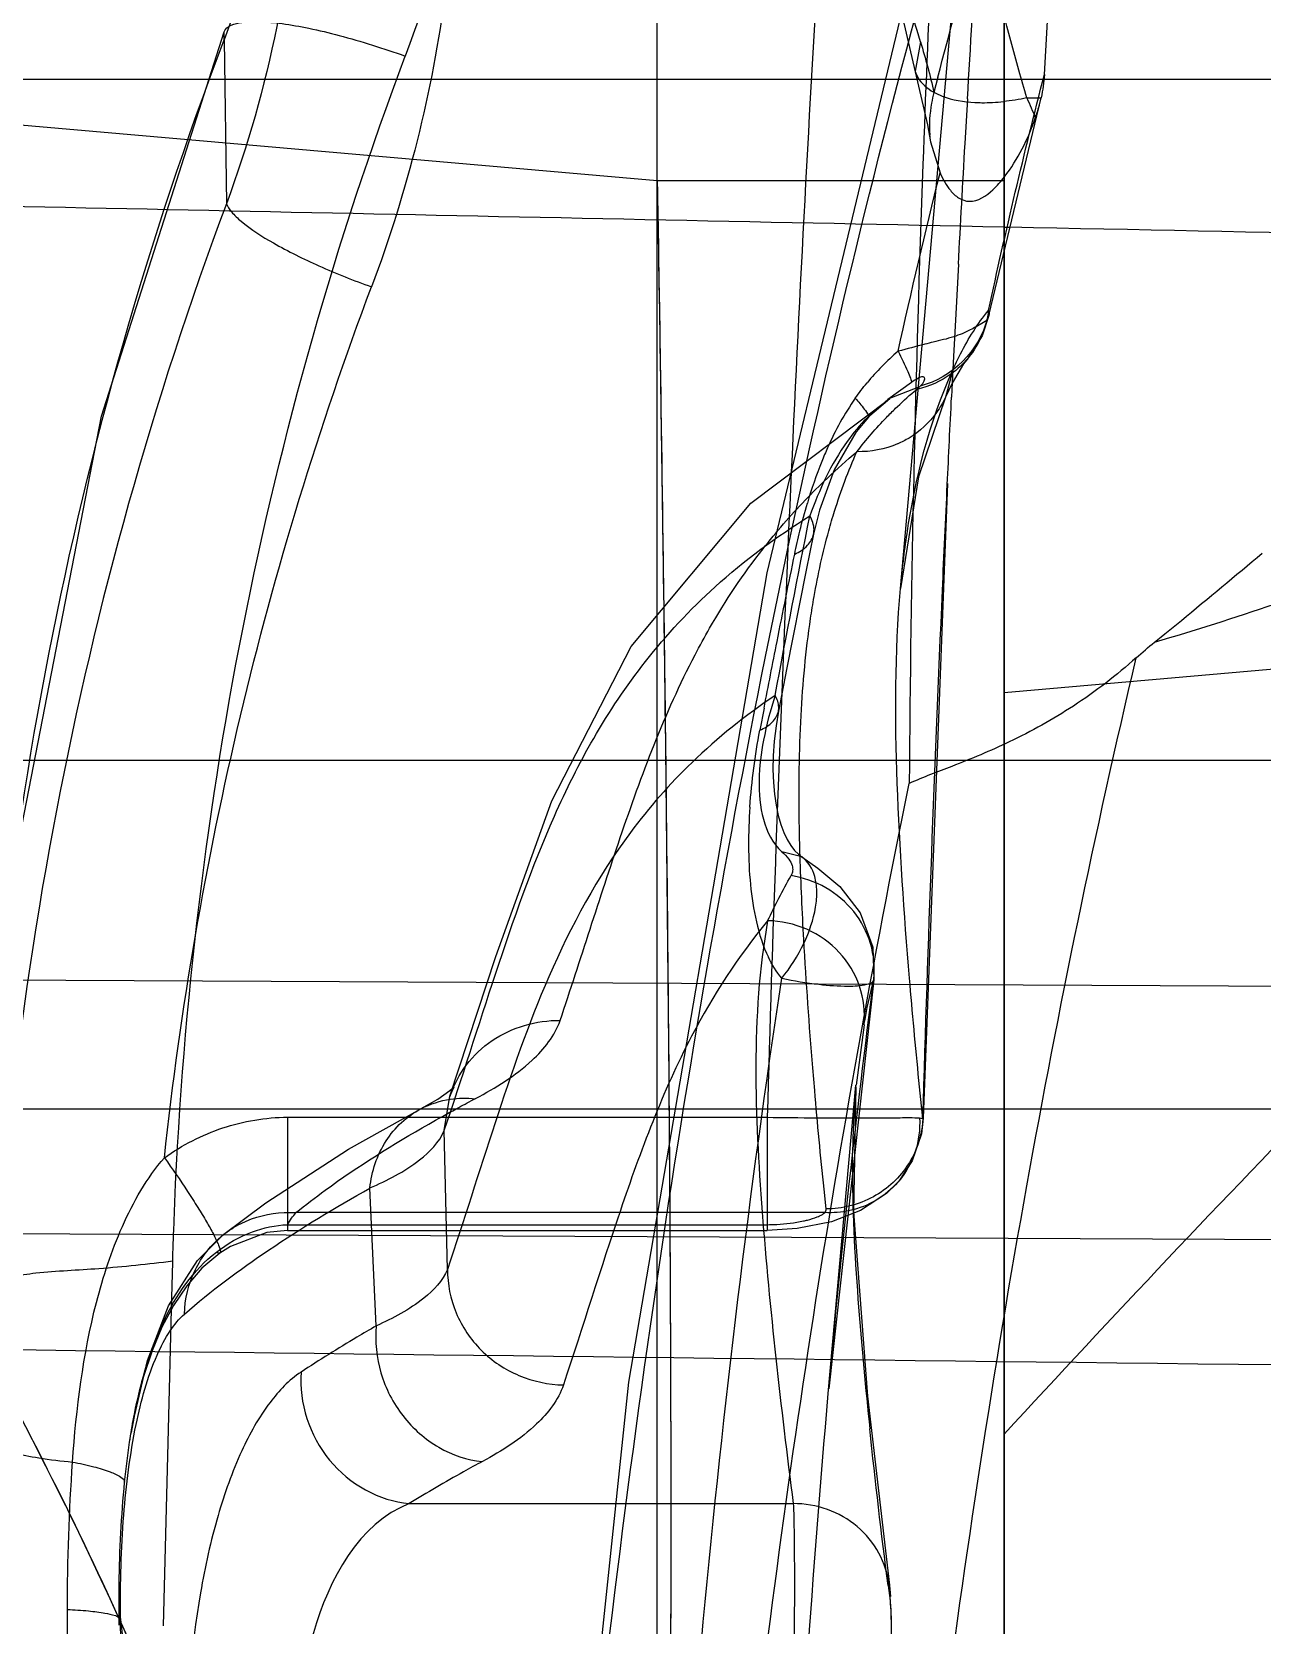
# Model space of a CAD drawing. Header units: millimetres. Extents: x 29875 to 31218, y -21313 to -20364.
# Drawn here: x 30164.147 to 30167.385, y -20656.931 to -20652.737 of the extents above; entities that cross this region are included whole.
import ezdxf

# ---------------------------------------------------------------- set-up
doc = ezdxf.new("R2010")
doc.units = ezdxf.units.MM
doc.header["$LTSCALE"] = 8
doc.layers.add('Cav-cor', color=30, linetype='Continuous')
doc.layers.add('WT', color=4, linetype='Continuous')

# ---------------------------------------------------------------- blocks, each defined once
blk = doc.blocks.new('20160903.150404')
at = {"layer": 'Cav-cor', "color": 241}
for p, q in [((0, 33.5873), (0, 138.8132)), ((0.9128, 20.4607), (0.9128, 68.1023)), ((0.2725, 49.0878), (-0.2126, 54.546)), ((-0.1059, 50.4406), (-0.136, 50.9704)), ((2.0524, 50.532), (2.0528, 50.5526)), ((0.22, 50.526), (0.234, 50.4489)), ((2.0524, 50.532), (2.0466, 50.1003)), ((0.9128, 50.1607), (4.5872, 50.4821)), ((10.2204, 50.428), (-4.998, 50.428)), ((0.1743, 50.4332), (0.1847, 50.3931)), ((0.234, 50.4489), (0.234, 50.4487)), ((-0.0597, 50.3789), (-0.0974, 50.3789)), ((0.0398, 49.8058), (-0.0974, 50.3789)), ((0.0962, 50.3767), (0.1029, 50.2584)), ((0.1934, 50.2629), (0.1684, 50.1812)), ((0, 50.1607), (0.9128, 50.1607)), ((0, 48.8135), (-14.4743, 50.0798)), ((0, 50.0387), (-0.0159, 50.0383)), ((0.1203, 49.9408), (0.1271, 49.8104)), ((0.0398, 49.8058), (0.0432, 49.7978)), ((0.0398, 49.8058), (0.0398, 49.8058)), ((0.1271, 49.8104), (0.1329, 49.6977)), ((0.0936, 49.6955), (0.0949, 49.6939)), ((0.1329, 49.6977), (0.1364, 49.6297)), ((0.1353, 49.662), (0.1544, 49.5914)), ((0.1364, 49.6297), (0.1383, 49.5908)), ((0.1369, 49.6279), (0.1544, 49.5914)), ((0.3005, 49.5881), (0.2217, 49.6195)), ((0.2251, 49.6158), (0.2217, 49.6195)), ((0.2298, 49.6116), (0.2251, 49.6158)), ((0.2436, 49.6297), (0.3058, 49.5846)), ((0.1544, 49.5914), (0.1545, 49.5913)), ((0.1545, 49.5913), (0.2254, 49.3812)), ((0.301, 49.5878), (0.3005, 49.5881)), ((0.3005, 49.5881), (0.3062, 49.5843)), ((0.3597, 49.5379), (0.301, 49.5878)), ((0.3058, 49.5846), (0.3062, 49.5843)), ((0.3059, 49.5846), (0.3597, 49.5379)), ((0.2854, 49.5619), (0.2808, 49.5663)), ((0.3402, 49.555), (0.3569, 49.5383)), ((0.3569, 49.5383), (0.3598, 49.5379)), ((0.3569, 49.5383), (0.3895, 49.4995)), ((0.3895, 49.4995), (0.4475, 49.3996)), ((0.1492, 49.3639), (0.2134, 47.6928)), ((0.2254, 49.3812), (0.2725, 49.0878)), ((0.5014, 49.2307), (0.5208, 49.1358)), ((0.5208, 49.1358), (0.5727, 48.8742)), ((0.5727, 48.8742), (0.5938, 48.7647)), ((0.6318, 48.7721), (0.6429, 48.7141)), ((10.2204, 48.6356), (-4.998, 48.6356)), ((0.5327, 48.3809), (0.585, 48.3946)), ((0.5327, 48.3809), (0.5327, 48.3809)), ((-4.0836, 48.0247), (3.4137, 48.0596)), ((0.3427, 48.0571), (0.4615, 46.9807)), ((0.3687, 47.9387), (0.3897, 47.7804)), ((0.4985, 47.7662), (0.5035, 47.8254)), ((0.2137, 47.6927), (0.2241, 47.7923)), ((0.4626, 46.9682), (0.3898, 47.7798)), ((0.3901, 47.7759), (0.396, 47.447)), ((1.4586, 47.7507), (1.4583, 47.7515)), ((1.4736, 47.6603), (1.4586, 47.7507)), ((10.2204, 47.7177), (-4.998, 47.7177)), ((0.2134, 47.6928), (0.2137, 47.6927)), ((1.8861, 47.6955), (0.6235, 47.6955)), ((0.6235, 47.6955), (0.6235, 47.3975)), ((1.4419, 47.7178), (1.4352, 47.7215)), ((1.5349, 47.7179), (1.5341, 47.7183)), ((1.8861, 47.6955), (1.8861, 47.3975)), ((1.4649, 47.295), (1.4736, 47.6603)), ((0.2419, 47.5807), (0.2774, 47.5272)), ((0.2774, 47.5272), (0.2851, 47.5185)), ((0.2774, 47.5272), (0.2793, 47.5249)), ((0.4684, 47.4541), (0.4739, 47.5066)), ((1.6523, 47.1464), (1.6691, 47.5091)), ((0.396, 47.447), (0.3595, 46.9618)), ((0.4719, 47.4444), (1.8639, 47.4444)), ((-4.0836, 47.3574), (3.3848, 47.3922)), ((0.5447, 47.4024), (0.6235, 47.3976)), ((1.8861, 47.4128), (0.6235, 47.4128)), ((1.8861, 47.3975), (0.6235, 47.3975)), ((1.8861, 47.3975), (1.9399, 47.3921)), ((1.9399, 47.3921), (2.0359, 47.3556)), ((2.1855, 47.3953), (2.1845, 47.4219)), ((2.0359, 47.3556), (2.0639, 47.3379)), ((2.0567, 47.3848), (2.0561, 47.3854)), ((2.0639, 47.3379), (2.111, 47.2979)), ((2.0696, 47.3386), (2.073, 47.3406)), ((2.1913, 47.1908), (2.188, 47.3144)), ((2.2002, 46.8389), (2.1913, 47.1908)), ((0.3595, 46.9618), (0.302, 46.4635)), ((2.2119, 46.3571), (2.2002, 46.8389)), ((2.3016, 46.8401), (2.3015, 46.8404)), ((2.3145, 46.7354), (2.3016, 46.8401)), ((1.5657, 46.6785), (0.5549, 46.6785)), ((0.2979, 46.4029), (0.302, 46.4634)), ((0.302, 46.4634), (0.2993, 46.4343)), ((0.3052, 46.463), (0.3002, 46.4235)), ((0.302, 46.4634), (0.302, 46.4635)), ((2.2244, 45.5084), (2.3255, 46.3808)), ((2.3288, 46.3586), (2.329, 46.3761))]:
    blk.add_line(p, q, dxfattribs=at)
for points in [[(0.1932, 50.263), (0.2008, 50.3082), (0.4785, 51.5039)], [(1.3713, 36.7141), (1.4067, 39.361), (1.3693, 42.0696), (1.2364, 44.6294), (0.9875, 46.9986), (0.6234, 49.1286), (0.2081, 50.86)], [(2.6983, 47.2354), (2.6141, 48.3127), (2.3753, 49.5412), (2.0528, 50.5526)], [(0.0399, 49.8059), (0.0579, 49.7524), (0.0936, 49.6955)], [(0.0949, 49.6939), (0.1065, 49.6786), (0.1369, 49.6279)], [(1.4586, 47.7507), (1.3378, 48.1188), (1.1906, 48.5284), (0.9814, 48.9344), (0.6664, 49.3116), (0.301, 49.5878)], [(0.4475, 49.3996), (0.486, 49.2938), (0.5014, 49.2306)], [(0.5939, 48.7646), (0.6003, 48.7263), (0.6051, 48.6852), (0.6077, 48.6467), (0.6083, 48.6106)], [(0.6083, 48.6106), (0.6072, 48.577), (0.6044, 48.5457), (0.6, 48.5167), (0.5943, 48.4902), (0.5874, 48.4663), (0.5794, 48.4451)], [(0.5794, 48.4451), (0.5706, 48.4265), (0.5613, 48.4109), (0.5516, 48.3981), (0.5415, 48.3878), (0.5327, 48.3809)], [(0.5327, 48.3809), (0.4902, 48.3511), (0.4324, 48.3027)], [(0.4324, 48.3027), (0.3788, 48.234), (0.3451, 48.1435), (0.3428, 48.0571)], [(1.4584, 47.7658), (1.4483, 47.7747), (1.4583, 47.7515)], [(1.5341, 47.7183), (1.4906, 47.7432), (1.4584, 47.7658)], [(0.2134, 47.6928), (0.2178, 47.6521), (0.2419, 47.5807)], [(2.0567, 47.3848), (1.9433, 47.4707), (1.7256, 47.6115), (1.5349, 47.718)], [(0.2793, 47.5249), (0.3094, 47.495), (0.378, 47.45)], [(0.378, 47.45), (0.4542, 47.4207), (0.5447, 47.4024)], [(2.3015, 46.8403), (2.2948, 46.882), (2.2548, 47.0552), (2.1989, 47.1995), (2.1232, 47.3186), (2.0561, 47.3854)], [(2.111, 47.2979), (2.1508, 47.2521), (2.1859, 47.2001), (2.2163, 47.1427), (2.2425, 47.0803)], [(2.2425, 47.0803), (2.2647, 47.013), (2.283, 46.9412), (2.2976, 46.8654)], [(0.2979, 46.4029), (0.2971, 46.365), (0.297, 46.3202)]]:
    blk.add_lwpolyline(points, dxfattribs=at)
for centre, radius, start, end in [((5.0373, 51.7898), 3.6976, 182.8746, 200.6014), ((5.0731, 51.657), 3.2234, 182.8612, 200.4277), ((5.0457, 51.2044), 3.1959, 182.8154, 200.211), ((-109.9385, 44.0647), 110.2156, 3.283111, 3.497662), ((-24.2748, 44.0245), 25.2751, 14.68826, 15.5223), ((-8.0002, 52.6894), 8.2698, 344.29988, 345.41486), ((1.8653, 50.0181), 1.7219, 162.8423, 167.4199), ((-16.9365, 46.1318), 17.3734, 12.25425, 14.36005), ((0.2758, 50.462), 0.3824, 183.2109, 187.8368), ((-7.4456, 52.5346), 7.694, 343.7292, 344.29245), ((0.2878, 50.4637), 0.3944, 187.839, 192.4099), ((0.6268, 50.0581), 0.7578, 154.9559, 159.3266), ((0.0619, 50.9397), 0.5738, 257.7587, 263.975), ((-105.4628, 44.3198), 105.7325, 3.04741, 3.219776), ((-0.083, 50.3052), 0.2794, 351.2998, 355.2288), ((-19.7398, 45.2464), 20.5108, 12.57444, 13.92174), ((259.953, 45.6634), 259.0792, 179.005368, 179.618706), ((-7.1311, 46.5787), 9.3956, 6.17372, 20.58134), ((0.2891, 49.8652), 0.2546, 195.3279, 254.4643), ((0.2809, 49.8479), 0.2415, 219.6216, 234.0891), ((-0.1495, 49.2078), 0.6615, 35.103, 39.5223), ((-97.9396, 44.7076), 98.1994, 2.716401, 2.850372), ((0.3737, 49.6888), 0.2398, 203.9724, 215.1077), ((-0.3561, 48.9), 0.9218, 46.2892, 50.5278), ((-0.4089, 48.8446), 0.9983, 43.9852, 45.9366), ((-0.4753, 48.7822), 1.0894, 37.6445, 43.9221), ((0.3811, 49.704), 0.2565, 246.8711, 271.4013), ((-0.7735, 48.0709), 1.8008, 46.5096, 49.8609), ((-0.7211, 48.1262), 1.7246, 43.7913, 46.5084), ((-94.9126, 44.8509), 95.169, 2.548736, 2.716551), ((-0.9745, 48.8707), 1.5561, 13.6824, 16.4758), ((-0.6943, 48.1524), 1.687, 38.0371, 43.7852), ((-31.6595, 42.8218), 32.8122, 10.50814, 11.34864), ((-1.138, 48.8307), 1.7244, 11.6101, 13.6867), ((-29.5189, 42.9898), 30.7001, 11.19017, 11.62837), ((-92.3983, 44.9641), 92.6521, 1.687575, 2.547948), ((-1.1841, 47.97), 1.2546, 48.2013, 51.0924), ((-30.6802, 42.7549), 31.8849, 10.87789, 11.19913), ((-1.0721, 48.3882), 1.7457, 7.4456, 10.7611), ((-34.9278, 14.7159), 47.4687, 42.62442, 45.67747), ((-0.9859, 48.3987), 1.6588, 3.9226, 7.4707), ((-5.3564, 48.5606), 5.896, 358.27403, 359.13546), ((-7.7643, 48.6421), 8.3052, 356.69405, 358.21237), ((-0.9472, 47.4755), 1.734, 25.1599, 29.581), ((-12.6582, 48.9151), 13.2067, 355.26713, 356.73618), ((0.3544, 48.2464), 0.2958, 321.2676, 333.9843), ((-14.8032, 49.3123), 15.1039, 354.22428, 355.24907), ((-26.8141, 44.5234), 27.3861, 5.14793, 7.41804), ((-1.4753, 47.605), 1.874, 10.2593, 14.0273), ((-14.7367, 49.0796), 15.2917, 354.09571, 355.07271), ((-0.8199, 43.5597), 4.7335, 61.5484, 62.1571), ((1.4196, 47.4895), 0.2564, 81.494, 96.1674), ((-0.5697, 44.019), 4.2104, 60.333, 61.4608), ((-2.5871, 47.5557), 2.9863, 359.9489, 0.8741), ((1.8836, 47.1628), 0.2823, 87.7469, 93.9996), ((1.89, 47.1793), 0.2647, 51.1352, 63.539), ((-8.2104, 47.0254), 10.4025, 1.77632, 2.03777), ((-8.2254, 47.025), 10.4175, 1.59219, 1.77633), ((1.3739, 46.7688), 0.9243, 19.007, 20.0088), ((1.2644, 46.7322), 1.0397, 15.0981, 18.9469), ((0.7136, 46.6051), 1.6052, 9.6011, 10.7919), ((-17.6585, 48.7715), 18.1115, 352.67707, 353.98944), ((0.5699, 46.5807), 1.751, 8.5245, 9.6025), ((-3.438, 46.3875), 5.9033, 0.12154, 3.88906), ((10.2492, 42.7804), 8.6976, 155.6215, 158.23037)]:
    blk.add_arc(centre, radius, start, end, dxfattribs=at)
for centre, major_axis, ratio, start_param, end_param in [((-320.8784, 49.051), (350.6413, 2.0716), 0.006423, 5.868154, 5.893521), ((-320.8784, 49.051), (350.6413, 2.0716), 0.006423, 5.840155, 5.868041), ((-289.5491, 49.051), (350.6413, -0.3441), 0.008672, 5.66312, 5.697508)]:
    blk.add_ellipse(centre, major_axis=major_axis, ratio=ratio, start_param=start_param, end_param=end_param, dxfattribs=at)
for points, knots in [([(-0.1748, 58.588), (-0.1535, 58.3864), (-0.1101, 57.9772), (-0.0264, 57.1371), (0.1205, 55.5969), (0.3175, 53.3302), (0.5135, 50.5398), (0.5964, 48.6498), (0.6235, 47.6955)], [0, 0, 0, 0, 0.05566, 0.113018, 0.231835, 0.480562, 0.737823, 1, 1, 1, 1]), ([(0.22, 50.526), (0.319, 50.8459), (0.4719, 51.4998), (0.6294, 52.4932), (0.7446, 53.4933), (0.8621, 54.8321), (0.964, 56.5107), (1.0219, 57.855), (1.0474, 58.5275)], [0, 0, 0, 0, 0.124632, 0.249354, 0.37423, 0.499235, 0.749508, 1, 1, 1, 1]), ([(1.4462, 50.9272), (1.4506, 50.8383), (1.4824, 50.4826), (1.5703, 50.1322), (1.6648, 49.8816)], [0, 0, 0, 0, 0.249396, 1, 1, 1, 1]), ([(1.3403, 36.7178), (1.3691, 37.9469), (1.3907, 39.7893), (1.3404, 42.2386), (1.2551, 44.0547), (1.1079, 45.8343), (0.8846, 47.5535), (0.5853, 49.1877), (0.3317, 50.239), (0.1918, 50.7454)], [0, 0, 0, 0, 0.261153, 0.391254, 0.520325, 0.647264, 0.770448, 0.888402, 1, 1, 1, 1]), ([(0.1918, 50.7454), (0.1998, 50.5652), (0.2291, 49.8418), (0.2462, 49.1178), (0.2495, 48.5741)], [0, 0, 0, 0, 0.249116, 1, 1, 1, 1]), ([(2.0528, 50.5526), (2.0464, 50.5691), (2.0061, 50.5799), (1.9558, 50.5803), (1.8958, 50.5747), (1.8262, 50.5622), (1.7172, 50.5361), (1.6333, 50.5093), (1.5761, 50.4888)], [0, 0, 0, 0, 0.10742, 0.200994, 0.321607, 0.466534, 0.631689, 1, 1, 1, 1]), ([(2.698, 47.2324), (2.6828, 47.7963), (2.5617, 48.9203), (2.2522, 50.0082), (2.0524, 50.532)], [0, 0, 0, 0, 0.501596, 1, 1, 1, 1]), ([(2.1845, 47.4219), (2.1645, 47.9459), (2.0452, 48.9895), (1.7593, 50.0009), (1.5761, 50.4888)], [0, 0, 0, 0, 0.501568, 1, 1, 1, 1]), ([(0.234, 50.4487), (0.2323, 50.4431), (0.2225, 50.4201), (0.202, 50.403), (0.1853, 50.3938)], [0, 0, 0, 0, 0.231853, 1, 1, 1, 1]), ([(0.1853, 50.3938), (0.1781, 50.3898), (0.1438, 50.3744), (0.1059, 50.3684), (0.0767, 50.3668)], [0, 0, 0, 0, 0.219709, 1, 1, 1, 1]), ([(0.1847, 50.3931), (0.1872, 50.3837), (0.1953, 50.3473), (0.1977, 50.3095), (0.1954, 50.282)], [0, 0, 0, 0, 0.26162, 1, 1, 1, 1]), ([(0.0767, 50.3668), (0.0707, 50.3665), (0.0457, 50.3657), (0.0206, 50.367), (0.0017, 50.369)], [0, 0, 0, 0, 0.240326, 1, 1, 1, 1]), ([(0.9128, 50.1607), (0.9073, 49.8364), (0.8974, 49.2002), (0.8862, 48.2764), (0.8801, 47.5457), (0.8777, 47.0061), (0.877, 46.6446), (0.8775, 46.3172), (0.8792, 46.0271), (0.882, 45.7771), (0.8853, 45.595), (0.8887, 45.471), (0.8913, 45.3949), (0.8942, 45.3304), (0.8973, 45.2771), (0.9005, 45.2366), (0.9042, 45.2056), (0.907, 45.1905), (0.9105, 45.1795), (0.9128, 45.1797)], [0, 0, 0, 0, 0.19521, 0.383019, 0.556166, 0.635088, 0.707854, 0.773759, 0.832154, 0.882484, 0.924268, 0.941834, 0.957123, 0.970108, 0.980763, 0.989066, 0.995008, 0.998607, 1, 1, 1, 1]), ([(0.1414, 50.1357), (0.1351, 50.128), (0.1212, 50.1135), (0.0781, 50.0993), (0.0464, 50.1213), (0.0295, 50.137)], [0, 0, 0, 0, 0.232214, 0.460905, 1, 1, 1, 1]), ([(2.0466, 50.1003), (2.0439, 50.0924), (2.0318, 50.0755), (1.992, 50.0386), (1.9146, 49.9899), (1.7994, 49.933), (1.7116, 49.8981), (1.6648, 49.8816)], [0, 0, 0, 0, 0.055944, 0.136068, 0.365348, 0.666247, 1, 1, 1, 1]), ([(2.0466, 50.1003), (2.2405, 49.5825), (2.5403, 48.5082), (2.6578, 47.3997), (2.6728, 46.8434)], [0, 0, 0, 0, 0.498361, 1, 1, 1, 1]), ([(-0.3962, 48.9462), (-0.6077, 49.0085), (-1.0234, 49.1497), (-1.8142, 49.4993), (-2.3726, 49.8229), (-2.7304, 50.0533)], [0, 0, 0, 0, 0.255283, 0.507403, 1, 1, 1, 1]), ([(0.1353, 49.662), (0.1287, 49.6765), (0.1023, 49.7317), (0.07, 49.7845), (0.041, 49.8193)], [0, 0, 0, 0, 0.259985, 1, 1, 1, 1]), ([(0.0432, 49.7978), (0.0468, 49.792), (0.0633, 49.7823), (0.0922, 49.7654), (0.135, 49.7475), (0.1687, 49.7403), (0.1868, 49.7358)], [0, 0, 0, 0, 0.128386, 0.347294, 0.645434, 1, 1, 1, 1]), ([(0.1868, 49.7358), (0.194, 49.7341), (0.2248, 49.7264), (0.2556, 49.7183), (0.279, 49.7117)], [0, 0, 0, 0, 0.233487, 1, 1, 1, 1]), ([(0.279, 49.7117), (0.27, 49.6942), (0.2583, 49.6709), (0.2472, 49.6432), (0.244, 49.6334), (0.2436, 49.6296)], [0, 0, 0, 0, 0.658661, 0.872218, 1, 1, 1, 1]), ([(0.2725, 49.0878), (0.2682, 49.1359), (0.2455, 49.3316), (0.1963, 49.526), (0.1353, 49.662)], [0, 0, 0, 0, 0.244504, 1, 1, 1, 1]), ([(0.2217, 49.6195), (0.2179, 49.6227), (0.2124, 49.6287), (0.2077, 49.6391), (0.2099, 49.6424)], [0, 0, 0, 0, 0.551606, 1, 1, 1, 1]), ([(0.2099, 49.6424), (0.2102, 49.6429), (0.2126, 49.6457), (0.2171, 49.6446), (0.2198, 49.6436)], [0, 0, 0, 0, 0.166498, 1, 1, 1, 1]), ([(0.2198, 49.6436), (0.2217, 49.6429), (0.23, 49.6388), (0.2377, 49.6338), (0.2436, 49.6297)], [0, 0, 0, 0, 0.217157, 1, 1, 1, 1]), ([(0.3917, 49.5882), (0.3835, 49.5789), (0.3715, 49.5643), (0.3595, 49.5488), (0.3571, 49.5425)], [0, 0, 0, 0, 0.645689, 1, 1, 1, 1]), ([(0.1775, 49.5509), (0.1965, 49.5239), (0.2302, 49.4927), (0.2696, 49.4726), (0.2799, 49.4682)], [0, 0, 0, 0, 0.74706, 1, 1, 1, 1]), ([(0.3571, 49.5425), (0.3569, 49.542), (0.3565, 49.5407), (0.3563, 49.539), (0.3569, 49.5383)], [0, 0, 0, 0, 0.350945, 1, 1, 1, 1]), ([(0.3598, 49.5379), (0.3794, 49.5183), (0.4438, 49.4401), (0.4867, 49.3471), (0.5113, 49.2785)], [0, 0, 0, 0, 0.276342, 1, 1, 1, 1]), ([(0.4614, 49.2392), (0.4566, 49.2567), (0.4359, 49.3274), (0.41, 49.3967), (0.3873, 49.4475)], [0, 0, 0, 0, 0.245675, 1, 1, 1, 1]), ([(0.4645, 49.458), (0.4698, 49.446), (0.49, 49.3982), (0.5067, 49.349), (0.5177, 49.312)], [0, 0, 0, 0, 0.254224, 1, 1, 1, 1]), ([(0.5093, 49.0082), (0.5065, 49.0275), (0.494, 49.1051), (0.4771, 49.1821), (0.4614, 49.2392)], [0, 0, 0, 0, 0.247993, 1, 1, 1, 1]), ([(0.5014, 49.2307), (0.5006, 49.2344), (0.499, 49.251), (0.5048, 49.2676), (0.5112, 49.2785)], [0, 0, 0, 0, 0.233532, 1, 1, 1, 1]), ([(1.4736, 47.6603), (1.4271, 47.798), (1.3392, 48.0767), (1.2181, 48.426), (1.0822, 48.6994), (0.9442, 48.9058), (0.756, 49.1078), (0.5995, 49.2239), (0.5112, 49.2785)], [0, 0, 0, 0, 0.225747, 0.45425, 0.573147, 0.699301, 0.838534, 1, 1, 1, 1]), ([(0.5511, 49.1778), (0.5387, 49.1836), (0.5171, 49.1969), (0.5036, 49.2196), (0.5014, 49.2306)], [0, 0, 0, 0, 0.550018, 1, 1, 1, 1]), ([(-0.3962, 48.9463), (-0.4197, 48.9653), (-0.5146, 49.0426), (-0.6086, 49.121), (-0.679, 49.1806)], [0, 0, 0, 0, 0.247041, 1, 1, 1, 1]), ([(0.8134, 48.9125), (0.801, 48.9361), (0.748, 49.0332), (0.6863, 49.1258), (0.6345, 49.1919)], [0, 0, 0, 0, 0.240628, 1, 1, 1, 1]), ([(0.2489, 48.0613), (0.2631, 48.2323), (0.2869, 48.5739), (0.2877, 48.9175), (0.2725, 49.0878)], [0, 0, 0, 0, 0.501044, 1, 1, 1, 1]), ([(-0.3481, 48.9054), (-0.2961, 48.859), (-0.1894, 48.7766), (-0.0236, 48.6848), (0.1237, 48.6234), (0.213, 48.591), (0.2495, 48.5741)], [0, 0, 0, 0, 0.304044, 0.585576, 0.824724, 1, 1, 1, 1]), ([(0.4696, 36.5976), (0.4958, 37.6605), (0.5192, 39.2541), (0.4922, 41.3753), (0.419, 43.4653), (0.2589, 45.5173), (-0.044, 47.4962), (-0.2391, 48.4448), (-0.3479, 48.9053)], [0, 0, 0, 0, 0.257898, 0.386559, 0.514556, 0.765209, 0.885214, 1, 1, 1, 1]), ([(1.1685, 47.9503), (1.1145, 48.1104), (1.0134, 48.4368), (0.8936, 48.7591), (0.8134, 48.9125)], [0, 0, 0, 0, 0.493932, 1, 1, 1, 1]), ([(0.6025, 48.8059), (0.6151, 48.7675), (0.6345, 48.6932), (0.6526, 48.5554), (0.6336, 48.439), (0.585, 48.3946)], [0, 0, 0, 0, 0.28571, 0.535722, 1, 1, 1, 1]), ([(0.5939, 48.7647), (0.5933, 48.7679), (0.5921, 48.7822), (0.5971, 48.7965), (0.6025, 48.8059)], [0, 0, 0, 0, 0.233888, 1, 1, 1, 1]), ([(0.6024, 48.8059), (0.6802, 48.7537), (0.8181, 48.6433), (1.0309, 48.4013), (1.2056, 48.0776), (1.3407, 47.6826), (1.4222, 47.4233), (1.4649, 47.295)], [0, 0, 0, 0, 0.158048, 0.296049, 0.541378, 0.772018, 1, 1, 1, 1]), ([(0.6429, 48.7141), (0.6306, 48.7196), (0.6092, 48.732), (0.5959, 48.7541), (0.5939, 48.7646)], [0, 0, 0, 0, 0.556521, 1, 1, 1, 1]), ([(0.9408, 36.5795), (0.9659, 37.6091), (0.9963, 39.6646), (0.9393, 42.726), (0.7365, 45.7038), (0.4408, 47.6421), (0.2495, 48.5741)], [0, 0, 0, 0, 0.256662, 0.512249, 0.762875, 1, 1, 1, 1]), ([(3.5648, 48.5592), (3.3419, 48.2086), (2.9023, 47.5033), (2.3124, 46.4032), (1.8684, 45.2345), (1.7392, 44.403), (1.7392, 43.9882)], [0, 0, 0, 0, 0.250135, 0.500253, 0.750277, 1, 1, 1, 1]), ([(0.6691, 48.5122), (0.6737, 48.4443), (0.6745, 48.3426), (0.6544, 48.2099), (0.6347, 48.1462), (0.6202, 48.1166)], [0, 0, 0, 0, 0.507512, 0.754197, 1, 1, 1, 1]), ([(0.5851, 48.0613), (0.5623, 48.0895), (0.5248, 48.1489), (0.4967, 48.2293), (0.4916, 48.2899), (0.497, 48.3374), (0.5156, 48.3693), (0.5327, 48.3809)], [0, 0, 0, 0, 0.308807, 0.592956, 0.715841, 0.823436, 1, 1, 1, 1]), ([(0.585, 48.3946), (0.5784, 48.3885), (0.5677, 48.3776), (0.5574, 48.3601), (0.5554, 48.3444), (0.5586, 48.3354), (0.5608, 48.3315)], [0, 0, 0, 0, 0.371769, 0.623157, 0.81659, 1, 1, 1, 1]), ([(0.3428, 48.0592), (0.3395, 48.0903), (0.3458, 48.1549), (0.3912, 48.2412), (0.4663, 48.3048), (0.5288, 48.3266), (0.5608, 48.3315)], [0, 0, 0, 0, 0.245308, 0.494127, 0.746377, 1, 1, 1, 1]), ([(-0.0462, 33.5873), (-0.0918, 33.899), (-0.1836, 34.5225), (-0.3774, 35.7683), (-0.5679, 37.0152), (-0.703, 38.2696), (-0.7682, 39.2134), (-0.8026, 40.158), (-0.8107, 41.1016), (-0.8043, 42.0425), (-0.8025, 42.9793), (-0.8201, 43.9099), (-0.8737, 44.8303), (-0.972, 45.7347), (-1.0947, 46.4737), (-1.2247, 47.0498), (-1.3406, 47.4705), (-1.4792, 47.8803), (-1.5937, 48.1438), (-1.6554, 48.2727)], [0, 0, 0, 0, 0.063692, 0.127403, 0.254886, 0.318649, 0.382401, 0.446105, 0.509708, 0.573145, 0.636322, 0.699099, 0.761285, 0.822645, 0.882926, 0.912616, 0.942004, 0.971112, 1, 1, 1, 1]), ([(0.3687, 47.9387), (0.3653, 47.9727), (0.3738, 48.0434), (0.4285, 48.135), (0.5165, 48.197), (0.5872, 48.2123), (0.6223, 48.2127)], [0, 0, 0, 0, 0.245983, 0.495065, 0.747114, 1, 1, 1, 1]), ([(0.6223, 48.2127), (0.6448, 48.0865), (0.6612, 47.8291), (0.6316, 47.3164), (0.5877, 46.9335), (0.5549, 46.6785)], [0, 0, 0, 0, 0.249848, 0.499159, 1, 1, 1, 1]), ([(0.6223, 48.2127), (0.6996, 48.1194), (0.8567, 47.8767), (1.0129, 47.4553), (1.1089, 47.1438), (1.1599, 46.9909)], [0, 0, 0, 0, 0.270801, 0.639896, 1, 1, 1, 1]), ([(0.5851, 48.0613), (0.5527, 48.0547), (0.4947, 48.045), (0.4198, 48.0395), (0.3722, 48.042), (0.3493, 48.0486), (0.3431, 48.0545), (0.3427, 48.0572)], [0, 0, 0, 0, 0.399322, 0.709172, 0.909537, 0.966635, 1, 1, 1, 1]), ([(1.0107, 40.9901), (0.9861, 42.1959), (0.9658, 43.9906), (0.8089, 46.3493), (0.6703, 47.4988), (0.5851, 48.0613)], [0, 0, 0, 0, 0.51039, 0.759245, 1, 1, 1, 1]), ([(1.4582, 47.7514), (1.4483, 47.7807), (1.4187, 47.8365), (1.3277, 47.9232), (1.2307, 47.9515), (1.1685, 47.9503)], [0, 0, 0, 0, 0.249001, 0.49886, 1, 1, 1, 1]), ([(1.3908, 47.7452), (1.3379, 47.7729), (1.2501, 47.8264), (1.1822, 47.9098), (1.1685, 47.9503)], [0, 0, 0, 0, 0.582885, 1, 1, 1, 1]), ([(0.2224, 47.6938), (0.2202, 47.6936), (0.2183, 47.6927), (0.2134, 47.6936), (0.2134, 47.6928)], [0, 0, 0, 0, 0.747171, 1, 1, 1, 1]), ([(0.2137, 47.6927), (0.2151, 47.6613), (0.2256, 47.6191), (0.2457, 47.5822), (0.2513, 47.5732)], [0, 0, 0, 0, 0.747138, 1, 1, 1, 1]), ([(0.2224, 47.6938), (0.2208, 47.6639), (0.2286, 47.6033), (0.2582, 47.5498), (0.2773, 47.5272)], [0, 0, 0, 0, 0.50221, 1, 1, 1, 1]), ([(0.6235, 47.6955), (0.5373, 47.694), (0.4206, 47.6944), (0.287, 47.6942), (0.2395, 47.6948), (0.2224, 47.6938)], [0, 0, 0, 0, 0.64515, 0.872417, 1, 1, 1, 1]), ([(1.669, 47.5094), (1.6646, 47.5527), (1.6371, 47.6372), (1.5717, 47.6985), (1.5349, 47.7179)], [0, 0, 0, 0, 0.5117, 1, 1, 1, 1]), ([(2.21, 47.5891), (2.163, 47.6222), (2.0593, 47.6759), (1.9436, 47.6955), (1.8861, 47.6955)], [0, 0, 0, 0, 0.499528, 1, 1, 1, 1]), ([(1.669, 47.5094), (1.6233, 47.5295), (1.5489, 47.5671), (1.4862, 47.6292), (1.4736, 47.6603)], [0, 0, 0, 0, 0.597993, 1, 1, 1, 1]), ([(1.8639, 47.4444), (1.8388, 47.4647), (1.7273, 47.5499), (1.6079, 47.6242), (1.5143, 47.6775)], [0, 0, 0, 0, 0.231027, 1, 1, 1, 1]), ([(2.21, 47.5891), (2.1891, 47.56), (2.1592, 47.5166), (2.1228, 47.46), (2.1, 47.4223), (2.0821, 47.3908), (2.0697, 47.3651), (2.0636, 47.3502), (2.0618, 47.3394), (2.0639, 47.3379)], [0, 0, 0, 0, 0.367239, 0.538514, 0.690645, 0.817138, 0.912669, 0.973559, 1, 1, 1, 1]), ([(2.4517, 46.7878), (2.4418, 46.9291), (2.4154, 47.1414), (2.3272, 47.4106), (2.2563, 47.5356), (2.21, 47.5891)], [0, 0, 0, 0, 0.500868, 0.749817, 1, 1, 1, 1]), ([(0.2793, 47.5249), (0.2955, 47.5062), (0.3346, 47.4736), (0.3819, 47.4554), (0.4064, 47.45)], [0, 0, 0, 0, 0.496874, 1, 1, 1, 1]), ([(2.1574, 47.1775), (2.0874, 47.2383), (1.9287, 47.356), (1.76, 47.458), (1.6691, 47.5091)], [0, 0, 0, 0, 0.470675, 1, 1, 1, 1]), ([(0.4918, 47.4333), (0.4897, 47.4341), (0.4827, 47.4371), (0.4758, 47.4407), (0.4719, 47.4444)], [0, 0, 0, 0, 0.305023, 1, 1, 1, 1]), ([(0.5277, 47.4227), (0.5243, 47.4234), (0.5122, 47.4263), (0.5002, 47.43), (0.4918, 47.4333)], [0, 0, 0, 0, 0.276541, 1, 1, 1, 1]), ([(0.6235, 47.4128), (0.6151, 47.4128), (0.5829, 47.4136), (0.5508, 47.4176), (0.5277, 47.4227)], [0, 0, 0, 0, 0.263435, 1, 1, 1, 1]), ([(0.8795, 47.3875), (0.8776, 47.0496), (0.8761, 46.4676), (0.8797, 45.8856), (0.8846, 45.6416)], [0, 0, 0, 0, 0.580633, 1, 1, 1, 1]), ([(2.1574, 47.1775), (2.1561, 47.2172), (2.1373, 47.2962), (2.0869, 47.3604), (2.0567, 47.3849)], [0, 0, 0, 0, 0.505068, 1, 1, 1, 1]), ([(2.0639, 47.3379), (2.065, 47.3372), (2.0673, 47.3376), (2.069, 47.3383), (2.0696, 47.3386)], [0, 0, 0, 0, 0.661437, 1, 1, 1, 1]), ([(2.2423, 47.0851), (2.2336, 47.1091), (2.1946, 47.2038), (2.1341, 47.2934), (2.073, 47.3406)], [0, 0, 0, 0, 0.249036, 1, 1, 1, 1]), ([(2.188, 47.3163), (2.2527, 47.3089), (2.3724, 47.2953), (2.5144, 47.2897), (2.6065, 47.2775), (2.654, 47.2653), (2.6841, 47.2546), (2.6981, 47.2412), (2.6983, 47.2354)], [0, 0, 0, 0, 0.372786, 0.68921, 0.811627, 0.904946, 0.96649, 1, 1, 1, 1]), ([(1.4649, 47.295), (1.4651, 47.2562), (1.449, 47.177), (1.3813, 47.0765), (1.2798, 47.0089), (1.1997, 46.9916), (1.1599, 46.9909)], [0, 0, 0, 0, 0.246092, 0.495729, 0.747879, 1, 1, 1, 1]), ([(1.4649, 47.295), (1.477, 47.2647), (1.5367, 47.2038), (1.6083, 47.1665), (1.6521, 47.1466)], [0, 0, 0, 0, 0.404196, 1, 1, 1, 1]), ([(1.6523, 47.1464), (1.6564, 47.1051), (1.6472, 47.0192), (1.5886, 46.9048), (1.4933, 46.8208), (1.4134, 46.7933), (1.3737, 46.7891)], [0, 0, 0, 0, 0.250653, 0.506814, 0.758951, 1, 1, 1, 1]), ([(1.6523, 47.1464), (1.6695, 47.1365), (1.7363, 47.0973), (1.8021, 47.0564), (1.8502, 47.0248)], [0, 0, 0, 0, 0.256912, 1, 1, 1, 1]), ([(2.3254, 46.3808), (2.3262, 46.4699), (2.3216, 46.6396), (2.2927, 46.8711), (2.2483, 47.0349), (2.1993, 47.1305), (2.1718, 47.1649), (2.1574, 47.1775)], [0, 0, 0, 0, 0.322219, 0.612844, 0.84285, 0.930656, 1, 1, 1, 1]), ([(1.8502, 47.0248), (1.8563, 46.9438), (1.8018, 46.7739), (1.645, 46.6858), (1.5657, 46.6785)], [0, 0, 0, 0, 0.50501, 1, 1, 1, 1]), ([(1.8502, 47.0248), (1.8821, 47.0039), (1.9433, 46.9386), (2.0151, 46.8089), (2.0752, 46.6395), (2.1356, 46.3647), (2.1574, 46.0725), (2.149, 45.791), (2.1347, 45.6611), (2.1241, 45.6024)], [0, 0, 0, 0, 0.076424, 0.17527, 0.296148, 0.435453, 0.738489, 0.880425, 1, 1, 1, 1]), ([(1.1599, 46.9909), (1.173, 46.9514), (1.2375, 46.8699), (1.322, 46.817), (1.3727, 46.7897)], [0, 0, 0, 0, 0.419082, 1, 1, 1, 1]), ([(0.6239, 41.1313), (0.6023, 42.1178), (0.6132, 43.5899), (0.5666, 45.5364), (0.5052, 46.495), (0.4626, 46.9682)], [0, 0, 0, 0, 0.506841, 0.755968, 1, 1, 1, 1]), ([(2.6728, 46.8434), (2.672, 46.8403), (2.6663, 46.8338), (2.6453, 46.8222), (2.6022, 46.8098), (2.5343, 46.7972), (2.4813, 46.7908), (2.4517, 46.7878)], [0, 0, 0, 0, 0.041129, 0.10486, 0.310492, 0.615411, 1, 1, 1, 1]), ([(1.3727, 46.7897), (1.3895, 46.7806), (1.4545, 46.7448), (1.5187, 46.7074), (1.5657, 46.6785)], [0, 0, 0, 0, 0.257156, 1, 1, 1, 1]), ([(2.4517, 46.7879), (2.433, 46.7844), (2.3996, 46.7774), (2.3563, 46.7643), (2.3289, 46.7527), (2.3149, 46.7409), (2.3145, 46.7354)], [0, 0, 0, 0, 0.380659, 0.683624, 0.890006, 1, 1, 1, 1]), ([(2.329, 46.3761), (2.3294, 46.4064), (2.3291, 46.5263), (2.3233, 46.6462), (2.3145, 46.7354)], [0, 0, 0, 0, 0.252645, 1, 1, 1, 1]), ([(0.3021, 46.4635), (0.306, 46.493), (0.3248, 46.5513), (0.383, 46.6224), (0.4633, 46.6682), (0.5245, 46.6787), (0.5549, 46.6785)], [0, 0, 0, 0, 0.247321, 0.495766, 0.747249, 1, 1, 1, 1]), ([(0.5549, 46.6785), (0.5538, 46.6618), (0.5528, 46.6178), (0.5515, 46.4956), (0.5525, 46.2998), (0.5557, 46.0545), (0.5594, 45.8873), (0.562, 45.8105)], [0, 0, 0, 0, 0.057609, 0.152061, 0.422246, 0.7343, 1, 1, 1, 1]), ([(1.5657, 46.6785), (1.6974, 46.6278), (1.8053, 46.4275), (1.8482, 46.199), (1.8572, 46.0583), (1.8501, 45.9283), (1.8356, 45.8468), (1.8253, 45.8105)], [0, 0, 0, 0, 0.442588, 0.591694, 0.741902, 0.881432, 1, 1, 1, 1]), ([(0.2981, 46.3907), (0.2978, 46.381), (0.2969, 46.3312), (0.2973, 46.2815), (0.298, 46.2414)], [0, 0, 0, 0, 0.194306, 1, 1, 1, 1]), ([(0.3002, 46.4235), (0.2999, 46.4216), (0.2988, 46.4107), (0.2984, 46.3997), (0.2981, 46.3907)], [0, 0, 0, 0, 0.177021, 1, 1, 1, 1]), ([(2.4653, 46.4), (2.4467, 46.3991), (2.414, 46.397), (2.3702, 46.3917), (2.3456, 46.3865), (2.3293, 46.3802), (2.329, 46.3761)], [0, 0, 0, 0, 0.398815, 0.709911, 0.911777, 1, 1, 1, 1]), ([(2.3485, 45.6378), (2.3776, 45.6957), (2.4174, 45.8206), (2.4608, 46.0759), (2.4657, 46.2708), (2.4653, 46.4)], [0, 0, 0, 0, 0.250393, 0.500866, 1, 1, 1, 1]), ([(2.2928, 45.9332), (2.3037, 46.0005), (2.3187, 46.1497), (2.3245, 46.2993), (2.3255, 46.3808)], [0, 0, 0, 0, 0.455624, 1, 1, 1, 1]), ([(2.3254, 46.3808), (2.326, 46.3805), (2.3275, 46.3793), (2.3289, 46.3775), (2.329, 46.3761)], [0, 0, 0, 0, 0.319287, 1, 1, 1, 1])]:
    blk.add_open_spline(points, degree=3, knots=knots, dxfattribs=at)
for points in [[(-0.0822, 50.3256), (-0.0866, 50.3385), (-0.0907, 50.3515), (-0.0941, 50.3647)], [(-0.001, 50.1711), (-0.0364, 50.2172), (-0.0632, 50.2706), (-0.0822, 50.3256)], [(0.0295, 50.137), (0.0184, 50.1475), (0.0083, 50.1591), (-0.001, 50.1711)], [(0.1684, 50.1812), (0.1647, 50.1728), (0.1605, 50.1645), (0.1558, 50.1566)], [(0.1558, 50.1566), (0.1515, 50.1493), (0.1468, 50.1422), (0.1414, 50.1357)], [(0.041, 49.8193), (0.0393, 49.8151), (0.0388, 49.8102), (0.0398, 49.8058)], [(0.041, 49.8193), (0.0465, 49.7748), (0.0653, 49.7303), (0.0935, 49.6955)], [(0.279, 49.7117), (0.3084, 49.6864), (0.3361, 49.6587), (0.3608, 49.6288)], [(0.1392, 49.6523), (0.1661, 49.6329), (0.1975, 49.6188), (0.2298, 49.6116)], [(0.3917, 49.5882), (0.4203, 49.5475), (0.4442, 49.5034), (0.4645, 49.458)], [(0.5342, 48.753), (0.5297, 48.8384), (0.5219, 48.9236), (0.5093, 49.0082)], [(0.5389, 48.4717), (0.5403, 48.5655), (0.5392, 48.6594), (0.5342, 48.753)], [(0.3901, 47.7759), (0.3952, 47.7179), (0.3979, 47.6595), (0.3988, 47.6012)], [(1.5341, 47.7183), (1.5103, 47.7307), (1.4841, 47.7391), (1.4576, 47.7431)], [(0.2513, 47.5732), (0.2739, 47.5373), (0.3069, 47.5066), (0.3441, 47.4863)], [(0.3991, 47.553), (0.399, 47.4337), (0.3921, 47.3143), (0.3829, 47.1953)], [(0.3441, 47.4863), (0.3634, 47.4757), (0.3842, 47.4676), (0.4056, 47.4622)], [(0.4056, 47.4622), (0.426, 47.457), (0.4473, 47.4542), (0.4684, 47.4541)], [(0.4064, 47.45), (0.4278, 47.4452), (0.4501, 47.4433), (0.4719, 47.4444)], [(0.4719, 47.4444), (0.4697, 47.447), (0.468, 47.4507), (0.4684, 47.4541)], [(1.8751, 47.4299), (1.8716, 47.4349), (1.8679, 47.4397), (1.8639, 47.4444)], [(2.0079, 47.4162), (1.9731, 47.4336), (1.9336, 47.4433), (1.8947, 47.4448)], [(1.8861, 47.4128), (1.8826, 47.4186), (1.879, 47.4243), (1.8751, 47.4299)], [(1.9784, 47.3938), (1.9489, 47.4047), (1.9175, 47.4115), (1.8861, 47.4128)], [(2.073, 47.3406), (2.0444, 47.3628), (2.0123, 47.3813), (1.9784, 47.3938)], [(0.3829, 47.1953), (0.3747, 47.0884), (0.3645, 46.9816), (0.3534, 46.875)], [(2.7247, 47.161), (2.5828, 46.9024), (2.4486, 46.6392), (2.3271, 46.3705)], [(2.2904, 46.9057), (2.2842, 46.9384), (2.2769, 46.9709), (2.2682, 47.0031)]]:
    blk.add_open_spline(points, degree=3, dxfattribs=at)

msp = doc.modelspace()

# ---------------------------------------------------------------- linework, layer by layer
at = {"layer": 'Cav-cor', "color": 241}
msp.add_line((30166.7061, -20512.2387), (30166.7061, -20722.2387), dxfattribs=at)

# ---------------------------------------------------------------- block references
at = {"layer": 'WT', "xscale": -1}
msp.add_blockref('20160903.150404', (30166.7061, -20703.2897), dxfattribs=at)

doc.saveas('drawing.dxf')
